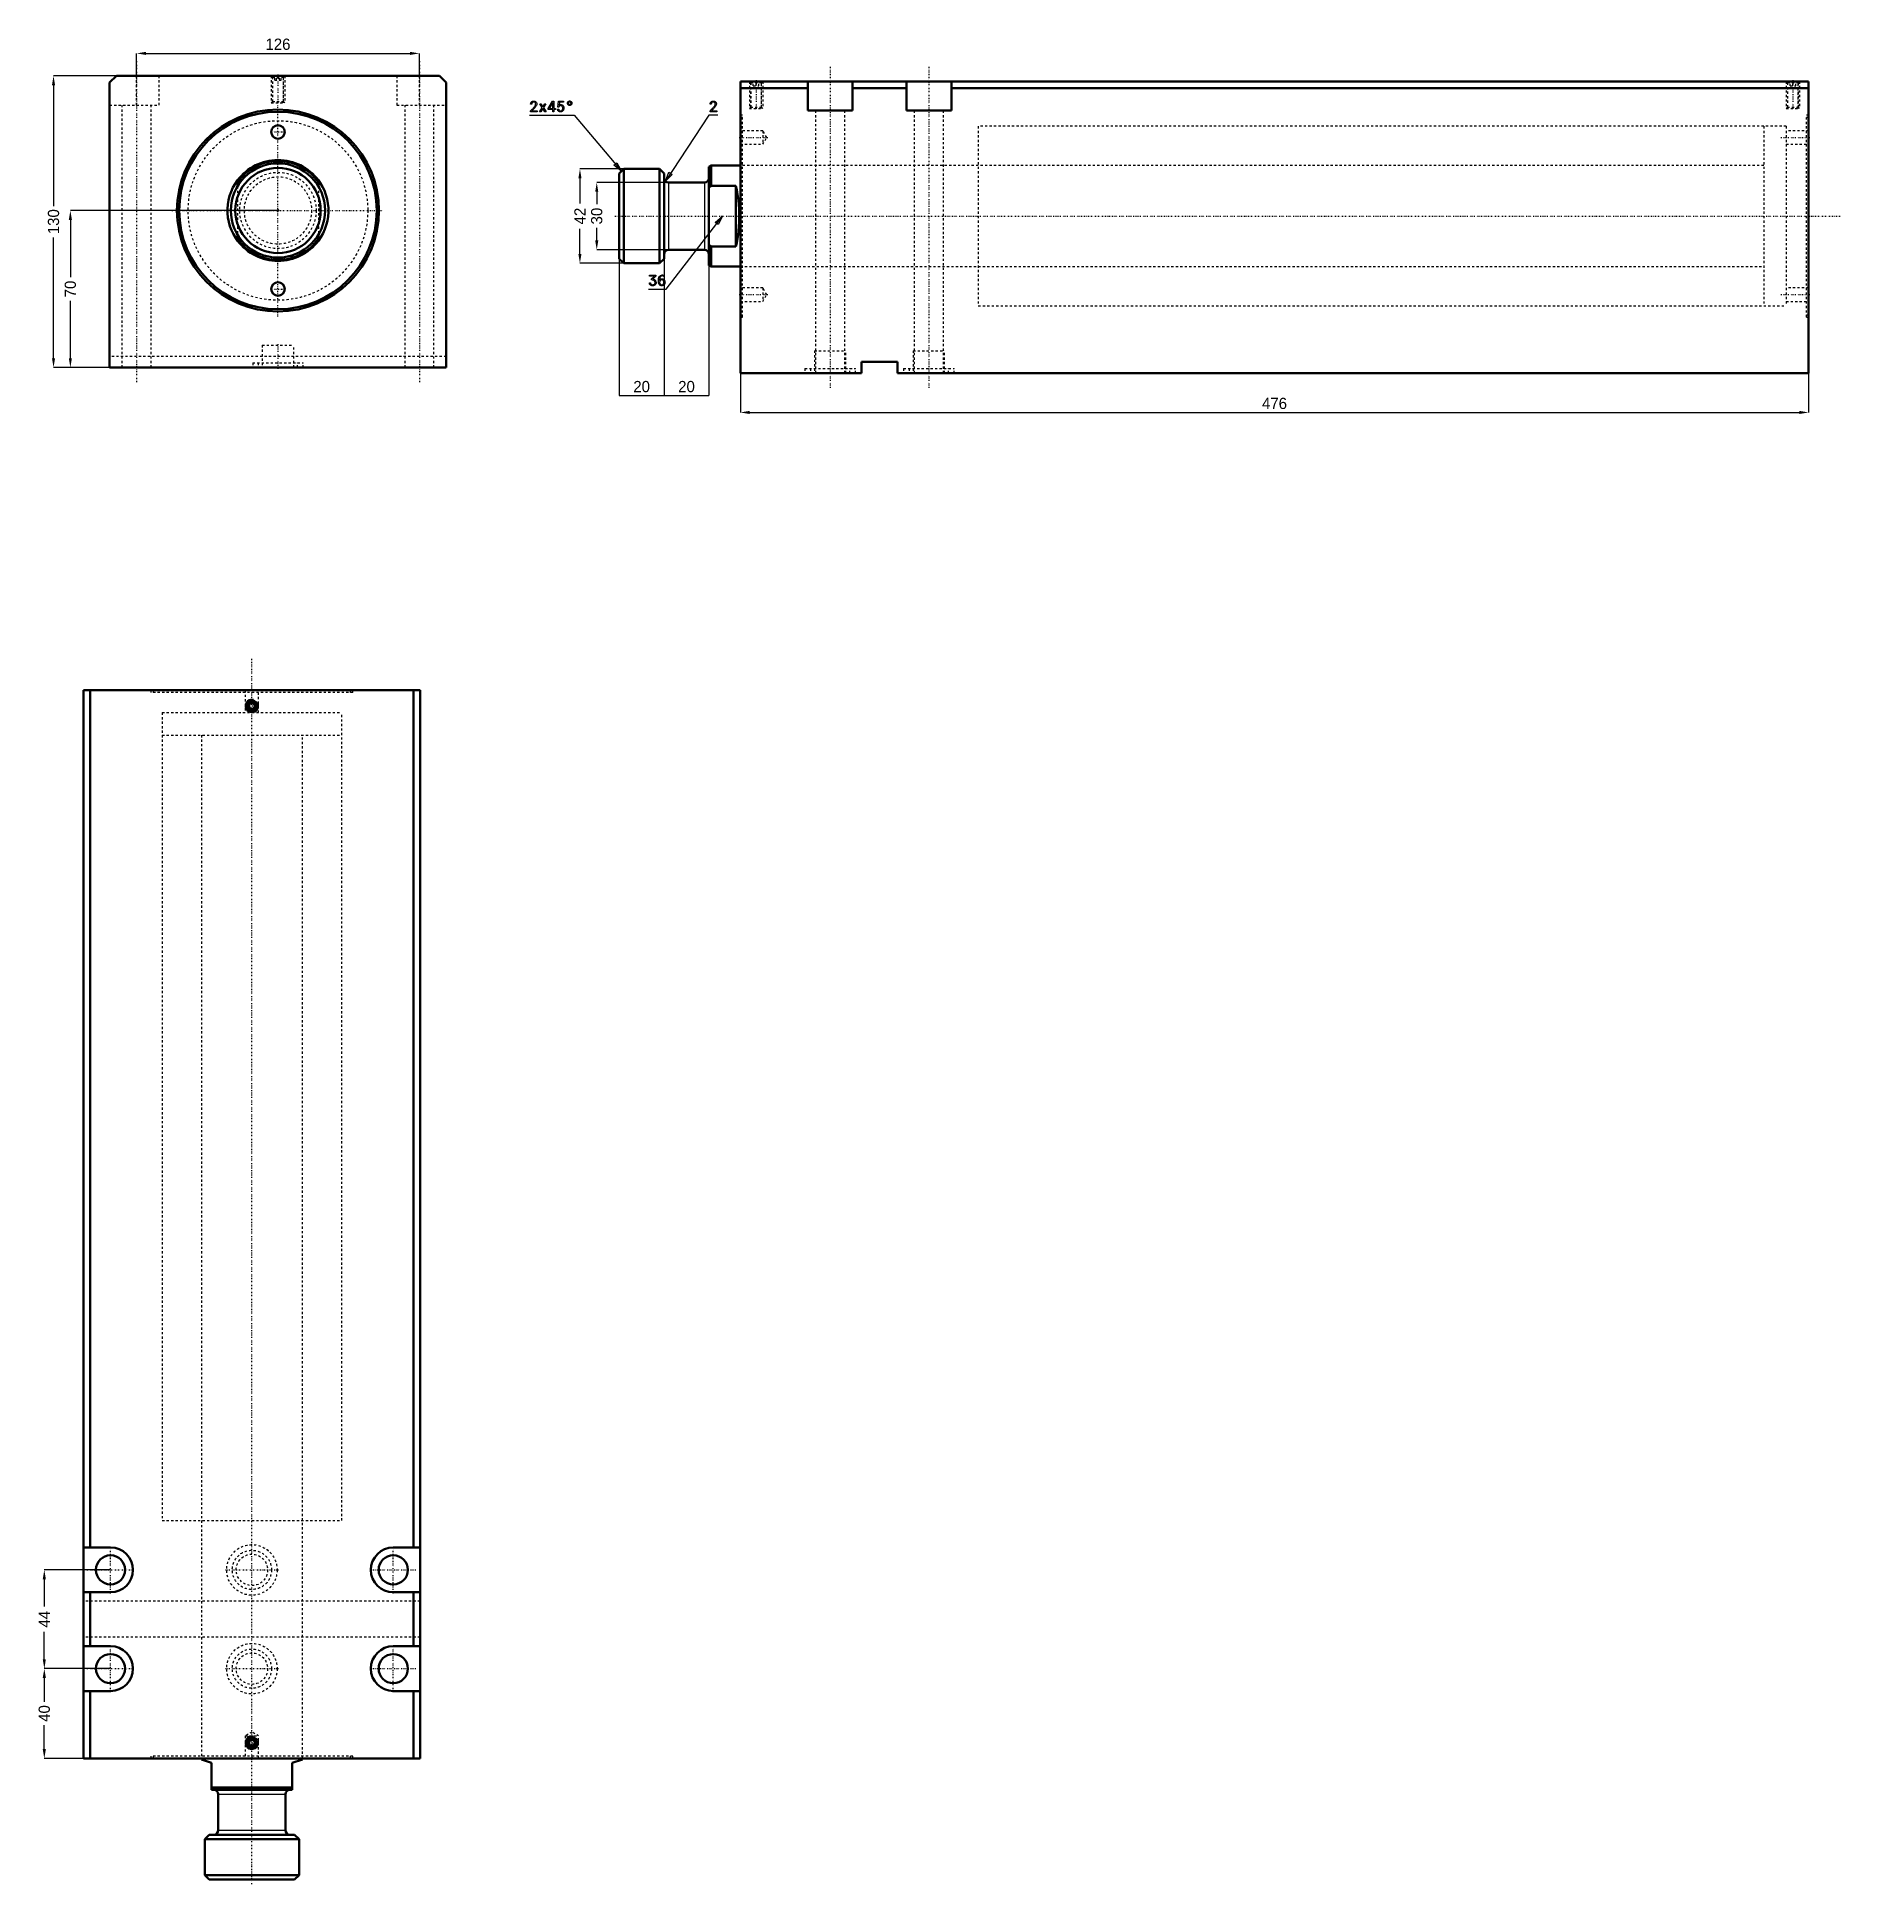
# Model space of a CAD drawing. Header units: millimetres. Extents: x -107 to 696, y -746 to 77.
import ezdxf

# ---------------------------------------------------------------- set-up
doc = ezdxf.new("R2010")
doc.units = ezdxf.units.MM
doc.linetypes.add('Center', pattern=[1.5, 0.45, -0.5, 0.05, -0.5])
doc.linetypes.add('Dashed', pattern=[2, 1, -1])
for name, color, linetype, lineweight in [('2d ConnectionPoints', 7, 'Continuous', 50), ('AM_0', 7, 'Continuous', 50), ('AM_4', 3, 'Continuous', 25), ('AM_5', 3, 'Continuous', 25), ('AM_7', 7, 'Center', 25), ('AM_9', 6, 'Dashed', 25)]:
    doc.layers.add(name, color=color, linetype=linetype, lineweight=lineweight)
doc.dimstyles.new('ISO-25', dxfattribs={"dimtxt": 2.5, "dimasz": 2.5, "dimexe": 1.25, "dimexo": 0.625, "dimtad": 1, "dimtxsty": 'Standard', "dimcen": 2.5, "dimadec": 0, "dimazin": 0, "dimtfac": 1, "dimtmove": 0, "dimatfit": 3, "dimfxl": 0, "dimarcsym": 0})

# ---------------------------------------------------------------- blocks, each defined once
blk = doc.blocks.new('1_JECX_MF_TLA_80_350_0_rod__0_in_JECX_MF_160_TLA_80_350_0__0')
at = {"layer": 'AM_0'}
for p, q in [((-18, 10.82), (-18, 13.5)), ((18, 13.5), (18, 10.82)), ((-18, -13.5), (-18, -10.82)), ((18, -10.82), (18, -13.5))]:
    blk.add_line(p, q, dxfattribs=at)
for points in [[(-18, 13.5), (-19.11, 11.88), (-20.07, 10.17), (-20.88, 8.38), (-21.53, 6.53), (-22.02, 4.63), (-22.34, 2.69), (-22.49, 0.73), (-22.47, -1.23), (-22.27, -3.18), (-21.91, -5.11), (-21.38, -7), (-20.69, -8.84), (-19.84, -10.61), (-18.84, -12.3), (-18, -13.5)], [(18, -13.5), (19.11, -11.88), (20.07, -10.17), (20.88, -8.38), (21.53, -6.53), (22.02, -4.63), (22.34, -2.69), (22.49, -0.73), (22.47, 1.23), (22.27, 3.18), (21.91, 5.11), (21.38, 7), (20.69, 8.84), (19.84, 10.61), (18.84, 12.3), (18, 13.5)]]:
    blk.add_lwpolyline(points, dxfattribs=at)
for radius in [21, 19]:
    blk.add_circle((0, 0), radius, dxfattribs=at)
for radius, start, end in [(22.5, 36.8699, 143.1301), (22, 35.0968, 144.9032), (22, 215.0968, 324.9032), (22.5, 216.8699, 323.1301)]:
    blk.add_arc((0, 0), radius, start, end, dxfattribs=at)
at = {"layer": 'AM_9'}
for p, q in [((-18, 10.82), (-18, -10.82)), ((18, 10.82), (18, -10.82))]:
    blk.add_line(p, q, dxfattribs=at)
for radius in [17, 15]:
    blk.add_circle((0, 0), radius, dxfattribs=at)
blk = doc.blocks.new('2_JECX_MF_EXLA_80_350_0_body__0_in_JECX_MF_160_TLA_80_350_0__0')
at = {"layer": 'AM_0'}
for p, q in [((-72, 60), (-75, 57)), ((72, 60), (-72, 60)), ((75, 57), (72, 60)), ((-75, 57), (-75, -70)), ((75, -70), (75, 57)), ((-75, -70), (75, -70))]:
    blk.add_line(p, q, dxfattribs=at)
for centre, radius in [((0, 0), 45), ((0, 0), 44), ((0, 35), 3), ((0, -35), 3)]:
    blk.add_circle(centre, radius, dxfattribs=at)
at = {"layer": 'AM_5', "linetype": 'Dashed'}
for p, q in [((-3, 60), (-3, 48)), ((3, 60), (3, 48))]:
    blk.add_line(p, q, dxfattribs=at)
at = {"layer": 'AM_7'}
for p, q in [((-63, 66.5), (-63, -76.5)), ((63, 66.5), (63, -76.5)), ((0, 60.6), (0, 47.4)), ((0, -47.25), (0, 47.25)), ((-3.15, 35), (3.15, 35)), ((-47.25, 0), (47.25, 0)), ((-3.15, -35), (3.15, -35)), ((0, -59.5), (0, -70.5))]:
    blk.add_line(p, q, dxfattribs=at)
at = {"layer": 'AM_9'}
for p, q in [((-63, 47), (-63, 60)), ((-53, 47), (-53, 60)), ((-3, 60), (-2.46, 59.46)), ((-2.46, 59.46), (-2.46, 48.54)), ((-2.46, 59.46), (2.46, 59.46)), ((-1.9, 60), (-2.4, 59.5)), ((-2.4, 59.5), (2.4, 59.5)), ((-2.4, 59.5), (-2.4, 48)), ((-1.44, 58), (-1.44, 60)), ((-1.44, 58), (1.44, 58)), ((-0.72, 58), (-0.72, 60)), ((0.72, 58), (0.72, 60)), ((1.44, 58), (1.44, 60)), ((2.4, 59.5), (1.9, 60)), ((2.4, 48), (2.4, 59.5)), ((2.46, 59.46), (3, 60)), ((2.46, 48.54), (2.46, 59.46)), ((53, 60), (53, 47)), ((63, 47), (63, 60)), ((-75, 47), (-53, 47)), ((-69.5, 47), (-69.5, -70)), ((-56.5, -70), (-56.5, 47)), ((-2.46, 48.54), (-3, 48)), ((-3, 48), (3, 48)), ((-2.46, 48.54), (2.46, 48.54)), ((3, 48), (2.46, 48.54)), ((53, 47), (75, 47)), ((56.5, 47), (56.5, -70)), ((69.5, -70), (69.5, 47)), ((75, -65), (-75, -65)), ((-7, -60), (7, -60)), ((-7, -60), (-7, -70)), ((7, -70), (7, -60)), ((-11.25, -67.9), (11.25, -67.9)), ((-11.25, -67.9), (-11.25, -70)), ((-8.75, -67.9), (-8.75, -70)), ((8.75, -70), (8.75, -67.9)), ((11.25, -70), (11.25, -67.9))]:
    blk.add_line(p, q, dxfattribs=at)
blk.add_circle((0, 0), 40, dxfattribs=at)
blk = doc.blocks.new('*D3')
at = {"layer": 'AM_5', "color": 0, "lineweight": -2}
for p, q in [((-63, 60), (-63, 70)), ((-58.83, 70), (58.83, 70)), ((63, 60), (63, 70))]:
    blk.add_line(p, q, dxfattribs=at)
at = {"layer": 'AM_5', "color": 0}
for points in [[(-58.83, 70.69), (-58.83, 69.31), (-63, 70)], [(58.83, 69.31), (58.83, 70.69), (63, 70)]]:
    blk.add_solid(points, dxfattribs=at)
at = {"layer": 'Defpoints', "color": 0}
for p in [(63, 70), (-63, 60), (63, 60)]:
    blk.add_point(p, dxfattribs=at)
at = {"layer": 'AM_5', "color": 0, "insert": (0, 74.05), "char_height": 5, "attachment_point": 5}
blk.add_mtext('126', dxfattribs=at)
blk = doc.blocks.new('*D4')
at = {"layer": 'AM_5', "color": 0, "lineweight": -2}
for p, q in [((-72, 60), (-100, 60)), ((-100, 55.83), (-100, 1.97)), ((-100, -65.83), (-100, -11.97)), ((-75, -70), (-100, -70))]:
    blk.add_line(p, q, dxfattribs=at)
at = {"layer": 'AM_5', "color": 0}
for points in [[(-99.31, 55.83), (-100.69, 55.83), (-100, 60)], [(-100.69, -65.83), (-99.31, -65.83), (-100, -70)]]:
    blk.add_solid(points, dxfattribs=at)
at = {"layer": 'Defpoints', "color": 0}
for p in [(-72, 60), (-100, -70), (-75, -70)]:
    blk.add_point(p, dxfattribs=at)
at = {"layer": 'AM_5', "color": 0, "insert": (-100, -5), "char_height": 5, "attachment_point": 5, "rotation": 90}
blk.add_mtext('130', dxfattribs=at)
blk = doc.blocks.new('*D5')
at = {"layer": 'AM_5', "color": 0, "lineweight": -2}
for p, q in [((0, 0), (-92.5, 0)), ((-92.5, -4.17), (-92.5, -29.72)), ((-92.5, -65.83), (-92.5, -40.28)), ((-75, -70), (-92.5, -70))]:
    blk.add_line(p, q, dxfattribs=at)
at = {"layer": 'AM_5', "color": 0}
for points in [[(-91.81, -4.17), (-93.19, -4.17), (-92.5, 0)], [(-93.19, -65.83), (-91.81, -65.83), (-92.5, -70)]]:
    blk.add_solid(points, dxfattribs=at)
at = {"layer": 'Defpoints', "color": 0}
for p in [(0, 0), (-92.5, -70), (-75, -70)]:
    blk.add_point(p, dxfattribs=at)
at = {"layer": 'AM_5', "color": 0, "insert": (-92.5, -35), "char_height": 5, "attachment_point": 5, "rotation": 90}
blk.add_mtext('70', dxfattribs=at)
blk = doc.blocks.new('1_JECX_MF_TLA_80_350_0_rod__0_in_JECX_MF_160_TLA_80_350_0__4')
at = {"layer": 'AM_0'}
for p, q in [((-22.5, 0), (-22.5, -0.54)), ((22.5, -0.54), (22.5, 0)), ((-18, -2), (-22.5, -0.54)), ((-18, -14), (-18, -2)), ((22.5, -0.54), (18, -2)), ((18, -2), (18, -14)), ((-18, -13), (18, -13)), ((-18, -14), (18, -14)), ((-15, -16), (-15, -32)), ((15, -32), (15, -16)), ((-19, -34), (-21, -36)), ((-21, -36), (21, -36)), ((-21, -36), (-21, -52)), ((-19, -34), (19, -34)), ((21, -36), (19, -34)), ((21, -52), (21, -36)), ((-21, -52), (-19, -54)), ((-21, -52), (21, -52)), ((-19, -54), (19, -54)), ((19, -54), (21, -52))]:
    blk.add_line(p, q, dxfattribs=at)
for centre, start, end in [((-17, -16), 0, 90), ((17, -16), 90, 180), ((-17, -32), 270, 360), ((17, -32), 180, 270)]:
    blk.add_arc(centre, 2, start, end, dxfattribs=at)
at = {"layer": 'AM_4'}
for p, q in [((-15, -16), (15, -16)), ((-15, -32), (15, -32))]:
    blk.add_line(p, q, dxfattribs=at)
at = {"layer": 'AM_7'}
blk.add_line((0, -56), (0, 490), dxfattribs=at)
at = {"layer": 'AM_9'}
for p, q in [((-40, 466), (40, 466)), ((-40, 466), (-40, 456)), ((40, 456), (40, 466)), ((-40, 456), (40, 456)), ((-22.5, 456), (-22.5, 0)), ((22.5, 0), (22.5, 456))]:
    blk.add_line(p, q, dxfattribs=at)
blk = doc.blocks.new('2_JECX_MF_EXLA_80_350_0_body__0_in_JECX_MF_160_TLA_80_350_0__4')
at = {"layer": 'AM_0'}
for p, q in [((75, 476), (-75, 476)), ((-75, 476), (-75, 0)), ((-72, 476), (-72, 94)), ((-0.72, 470.25), (-1.44, 469)), ((0.72, 470.25), (-0.72, 470.25)), ((1.44, 469), (0.72, 470.25)), ((72, 476), (72, 94)), ((75, 476), (75, 0)), ((-1.44, 469), (-0.72, 467.75)), ((-0.72, 467.75), (0.72, 467.75)), ((0.72, 467.75), (1.44, 469)), ((-63, 94), (-75, 94)), ((75, 94), (63, 94)), ((-75, 74), (-63, 74)), ((-72, 74), (-72, 50)), ((63, 74), (75, 74)), ((72, 74), (72, 50)), ((-63, 50), (-75, 50)), ((75, 50), (63, 50)), ((-75, 30), (-63, 30)), ((-72, 30), (-72, 0)), ((63, 30), (75, 30)), ((72, 30), (72, 0)), ((-0.72, 8.25), (-1.44, 7)), ((0.72, 8.25), (-0.72, 8.25)), ((1.44, 7), (0.72, 8.25)), ((75, 0), (-75, 0)), ((-1.44, 7), (-0.72, 5.75)), ((-0.72, 5.75), (0.72, 5.75)), ((0.72, 5.75), (1.44, 7))]:
    blk.add_line(p, q, dxfattribs=at)
for centre, radius in [((0, 469), 2.46), ((0, 469), 2.4), ((0, 469), 1.9), ((-63, 84), 6.5), ((63, 84), 6.5), ((-63, 40), 6.5), ((63, 40), 6.5), ((0, 7), 2.46), ((0, 7), 2.4), ((0, 7), 1.9)]:
    blk.add_circle(centre, radius, dxfattribs=at)
for centre, start, end in [((-63, 84), 270, 90), ((63, 84), 90, 270), ((-63, 40), 270, 90), ((63, 40), 90, 270)]:
    blk.add_arc(centre, 10, start, end, dxfattribs=at)
at = {"layer": 'AM_5'}
for centre in [(0, 469), (0, 7)]:
    blk.add_arc(centre, 3, 75, 15, dxfattribs=at)
at = {"layer": 'AM_7'}
for p, q in [((-3.15, 469), (3.15, 469)), ((-63, 73.5), (-63, 94.5)), ((63, 73.5), (63, 94.5)), ((-73.5, 84), (-52.5, 84)), ((-11.81, 84), (11.81, 84)), ((52.5, 84), (73.5, 84)), ((-63, 29.5), (-63, 50.5)), ((63, 29.5), (63, 50.5)), ((-73.5, 40), (-52.5, 40)), ((-11.81, 40), (11.81, 40)), ((52.5, 40), (73.5, 40)), ((-3.15, 7), (3.15, 7))]:
    blk.add_line(p, q, dxfattribs=at)
at = {"layer": 'AM_9'}
for p, q in [((-45, 476), (-45, 475)), ((45, 475), (-45, 475)), ((-44, 476), (-44, 475)), ((-3, 476), (-3, 466)), ((3, 466), (3, 476)), ((44, 475), (44, 476)), ((45, 475), (45, 476)), ((-40, 466), (40, 466)), ((-40, 466), (-40, 106)), ((40, 106), (40, 466)), ((-40, 106), (40, 106)), ((-22.5, 106), (-22.5, 0)), ((22.5, 0), (22.5, 106)), ((75, 70), (-75, 70)), ((75, 54), (-75, 54)), ((0, 11.73), (-3, 10)), ((-3, 10), (-3, 0)), ((-3, 10), (3, 10)), ((3, 10), (0, 11.73)), ((3, 0), (3, 10)), ((45, 1), (-45, 1)), ((-45, 1), (-45, 0)), ((-44, 1), (-44, 0)), ((44, 0), (44, 1)), ((45, 0), (45, 1))]:
    blk.add_line(p, q, dxfattribs=at)
for centre, radius in [((0, 84), 11.25), ((0, 84), 8.75), ((0, 84), 7), ((0, 40), 11.25), ((0, 40), 8.75), ((0, 40), 7)]:
    blk.add_circle(centre, radius, dxfattribs=at)
blk = doc.blocks.new('*D11')
at = {"layer": 'AM_5', "color": 0, "lineweight": -2}
for p, q in [((-74.61, -605.78), (-104.11, -605.78)), ((-104.11, -609.95), (-104.11, -622.12)), ((-104.11, -645.62), (-104.11, -633.45)), ((-74.61, -649.78), (-104.11, -649.78))]:
    blk.add_line(p, q, dxfattribs=at)
at = {"layer": 'AM_5', "color": 0}
for points in [[(-104.81, -609.95), (-103.42, -609.95), (-104.11, -605.78)], [(-104.81, -645.62), (-103.42, -645.62), (-104.11, -649.78)]]:
    blk.add_solid(points, dxfattribs=at)
at = {"layer": 'Defpoints', "color": 0}
for p in [(-104.11, -605.78), (-74.61, -605.78), (-74.61, -649.78)]:
    blk.add_point(p, dxfattribs=at)
at = {"layer": 'AM_5', "color": 0, "insert": (-104.11, -627.78), "char_height": 5, "attachment_point": 5, "rotation": 90}
blk.add_mtext('44', dxfattribs=at)
blk = doc.blocks.new('*D12')
at = {"layer": 'AM_5', "color": 0, "lineweight": -2}
for p, q in [((-74.61, -649.78), (-104.11, -649.78)), ((-104.11, -653.95), (-104.11, -664.53)), ((-104.11, -685.62), (-104.11, -675.03)), ((-86.61, -689.78), (-104.11, -689.78))]:
    blk.add_line(p, q, dxfattribs=at)
at = {"layer": 'AM_5', "color": 0}
for points in [[(-104.81, -653.95), (-103.42, -653.95), (-104.11, -649.78)], [(-104.81, -685.62), (-103.42, -685.62), (-104.11, -689.78)]]:
    blk.add_solid(points, dxfattribs=at)
at = {"layer": 'Defpoints', "color": 0}
for p in [(-74.61, -649.78), (-104.11, -689.78), (-86.61, -689.78)]:
    blk.add_point(p, dxfattribs=at)
at = {"layer": 'AM_5', "color": 0, "insert": (-104.11, -669.78), "char_height": 5, "attachment_point": 5, "rotation": 90}
blk.add_mtext('40', dxfattribs=at)
blk = doc.blocks.new('1_JECX_MF_TLA_80_350_0_rod__0_in_JECX_MF_160_TLA_80_350_0__2')
at = {"layer": 'AM_0'}
for p, q in [((-52, 21), (-54, 19)), ((-54, 19), (-54, -19)), ((-36, 21), (-52, 21)), ((-52, 21), (-52, -21)), ((-34, 19), (-36, 21)), ((-36, 21), (-36, -21)), ((-34, 19), (-34, -19)), ((-13, 22.5), (-14, 22)), ((-14, 22), (-14, -22)), ((0, 22.5), (-13, 22.5)), ((-13, 22.5), (-13, 13.5)), ((-16, 15), (-32, 15)), ((-13, 13.5), (-14, 12.65)), ((-2, 13.5), (-13, 13.5)), ((-2, 13.5), (-2, -13.5)), ((-32, -15), (-16, -15)), ((-14, -12.65), (-13, -13.5)), ((-13, -13.5), (-2, -13.5)), ((-13, -13.5), (-13, -22.5)), ((-54, -19), (-52, -21)), ((-52, -21), (-36, -21)), ((-36, -21), (-34, -19)), ((-14, -22), (-13, -22.5)), ((-13, -22.5), (0, -22.5))]:
    blk.add_line(p, q, dxfattribs=at)
blk.add_lwpolyline([(-2, -13.5), (-1.64, -11.88), (-1.33, -10.17), (-1.06, -8.38), (-0.85, -6.53), (-0.69, -4.63), (-0.59, -2.69), (-0.54, -0.73), (-0.55, 1.23), (-0.61, 3.18), (-0.73, 5.11), (-0.9, 7), (-1.13, 8.84), (-1.4, 10.61), (-1.73, 12.3), (-2, 13.5)], dxfattribs=at)
for centre, start, end in [((-32, 17), 180, 270), ((-16, 17), 270, 360), ((-32, -17), 90, 180), ((-16, -17), 0, 90)]:
    blk.add_arc(centre, 2, start, end, dxfattribs=at)
at = {"layer": 'AM_4'}
for p, q in [((-32, 15), (-32, -15)), ((-16, 15), (-16, -15))]:
    blk.add_line(p, q, dxfattribs=at)
at = {"layer": 'AM_7'}
blk.add_line((-56, 0), (490, 0), dxfattribs=at)
at = {"layer": 'AM_9'}
for p, q in [((466, 40), (456, 40)), ((456, 40), (456, -40)), ((466, 40), (466, -40)), ((456, 22.5), (0, 22.5)), ((0, -22.5), (456, -22.5)), ((456, -40), (466, -40))]:
    blk.add_line(p, q, dxfattribs=at)
blk = doc.blocks.new('2_JECX_MF_EXLA_80_350_0_body__0_in_JECX_MF_160_TLA_80_350_0__2')
at = {"layer": 'AM_0'}
for p, q in [((0, -70), (0, 60)), ((476, 60), (0, 60)), ((30, 60), (30, 47)), ((50, 47), (50, 60)), ((74, 60), (74, 47)), ((94, 47), (94, 60)), ((476, -70), (476, 60)), ((30, 57), (0, 57)), ((74, 57), (50, 57)), ((476, 57), (94, 57)), ((30, 47), (50, 47)), ((74, 47), (94, 47)), ((54, -65), (54, -70)), ((70, -65), (54, -65)), ((70, -70), (70, -65)), ((54, -70), (0, -70)), ((476, -70), (70, -70))]:
    blk.add_line(p, q, dxfattribs=at)
at = {"layer": 'AM_5', "linetype": 'Dashed'}
for p, q in [((4, 60), (4, 48)), ((10, 60), (10, 48)), ((466, 60), (466, 48)), ((472, 60), (472, 48))]:
    blk.add_line(p, q, dxfattribs=at)
at = {"layer": 'AM_7'}
for p, q in [((40, 66.5), (40, -76.5)), ((84, 66.5), (84, -76.5)), ((7, 60.6), (7, 47.4)), ((469, 60.6), (469, 47.4)), ((-0.59, 35), (12.32, 35)), ((463.68, 35), (476.59, 35)), ((-0.59, -35), (12.32, -35)), ((463.68, -35), (476.59, -35))]:
    blk.add_line(p, q, dxfattribs=at)
at = {"layer": 'AM_9'}
for p, q in [((4, 60), (4.54, 59.46)), ((4.54, 59.46), (4.54, 48.54)), ((4.54, 59.46), (9.46, 59.46)), ((5.1, 60), (4.6, 59.5)), ((4.6, 59.5), (4.6, 48)), ((4.6, 59.5), (9.4, 59.5)), ((5.75, 58), (5.75, 60)), ((5.75, 58), (8.25, 58)), ((7, 58), (7, 60)), ((8.25, 58), (8.25, 60)), ((9.4, 59.5), (8.9, 60)), ((9.4, 48), (9.4, 59.5)), ((9.46, 59.46), (10, 60)), ((9.46, 48.54), (9.46, 59.46)), ((466, 60), (466.54, 59.46)), ((466.54, 59.46), (466.54, 48.54)), ((466.54, 59.46), (471.46, 59.46)), ((467.1, 60), (466.6, 59.5)), ((466.6, 59.5), (471.4, 59.5)), ((466.6, 59.5), (466.6, 48)), ((467.75, 58), (467.75, 60)), ((467.75, 58), (470.25, 58)), ((469, 58), (469, 60)), ((470.25, 58), (470.25, 60)), ((471.4, 59.5), (470.9, 60)), ((471.4, 48), (471.4, 59.5)), ((471.46, 59.46), (472, 60)), ((471.46, 48.54), (471.46, 59.46)), ((1, 45), (0, 45)), ((1, 44), (0, 44)), ((1, -45), (1, 45)), ((4.54, 48.54), (4, 48)), ((4, 48), (10, 48)), ((4.54, 48.54), (9.46, 48.54)), ((10, 48), (9.46, 48.54)), ((33.5, 47), (33.5, -70)), ((46.5, -70), (46.5, 47)), ((77.5, 47), (77.5, -70)), ((90.5, -70), (90.5, 47)), ((466.54, 48.54), (466, 48)), ((466, 48), (472, 48)), ((466.54, 48.54), (471.46, 48.54)), ((472, 48), (471.46, 48.54)), ((475, -45), (475, 45)), ((476, 45), (475, 45)), ((476, 44), (475, 44)), ((10, 38), (0, 38)), ((11.73, 35), (10, 38)), ((10, 38), (10, 32)), ((10, 32), (11.73, 35)), ((466, 40), (106, 40)), ((106, 40), (106, -40)), ((466, 40), (466, -40)), ((476, 38), (466, 38)), ((0, 32), (10, 32)), ((466, 32), (476, 32)), ((106, 22.5), (0, 22.5)), ((0, -22.5), (106, -22.5)), ((10, -32), (0, -32)), ((11.73, -35), (10, -32)), ((10, -32), (10, -38)), ((476, -32), (466, -32)), ((0, -38), (10, -38)), ((10, -38), (11.73, -35)), ((106, -40), (466, -40)), ((466, -38), (476, -38)), ((0, -44), (1, -44)), ((0, -45), (1, -45)), ((475, -44), (476, -44)), ((475, -45), (476, -45)), ((33, -60), (47, -60)), ((33, -60), (33, -70)), ((47, -70), (47, -60)), ((77, -60), (91, -60)), ((77, -60), (77, -70)), ((91, -70), (91, -60)), ((28.75, -67.9), (51.25, -67.9)), ((28.75, -67.9), (28.75, -70)), ((31.25, -67.9), (31.25, -70)), ((48.75, -70), (48.75, -67.9)), ((51.25, -70), (51.25, -67.9)), ((72.75, -67.9), (95.25, -67.9)), ((72.75, -67.9), (72.75, -70)), ((75.25, -67.9), (75.25, -70)), ((92.75, -70), (92.75, -67.9)), ((95.25, -70), (95.25, -67.9))]:
    blk.add_line(p, q, dxfattribs=at)
blk = doc.blocks.new('*D21')
at = {"layer": 'AM_5', "color": 0, "lineweight": -2}
for p, q in [((206.05, -72.5), (206.05, -90)), ((682.05, -72.5), (682.05, -90)), ((210.22, -90), (677.88, -90))]:
    blk.add_line(p, q, dxfattribs=at)
at = {"layer": 'AM_5', "color": 0}
for points in [[(210.22, -89.3), (210.22, -90.69), (206.05, -90)], [(677.88, -89.3), (677.88, -90.69), (682.05, -90)]]:
    blk.add_solid(points, dxfattribs=at)
at = {"layer": 'Defpoints', "color": 0}
for p in [(206.05, -72.5), (682.05, -72.5), (682.05, -90)]:
    blk.add_point(p, dxfattribs=at)
at = {"layer": 'AM_5', "color": 0, "insert": (444.05, -86), "char_height": 5, "attachment_point": 5}
blk.add_mtext('476', dxfattribs=at)
blk = doc.blocks.new('*D22')
at = {"layer": 'AM_5', "color": 0, "lineweight": -2}
for p, q in [((172.05, -21.5), (172.05, -82.5)), ((192.05, -19.5), (192.05, -82.5)), ((172.05, -82.5), (192.05, -82.5))]:
    blk.add_line(p, q, dxfattribs=at)
at = {"layer": 'Defpoints', "color": 0}
for p in [(172.05, -21.5), (192.05, -19.5), (192.05, -82.5)]:
    blk.add_point(p, dxfattribs=at)
at = {"layer": 'AM_5', "color": 0, "insert": (182.05, -78.5), "char_height": 5, "attachment_point": 5}
blk.add_mtext('20', dxfattribs=at)
blk = doc.blocks.new('*D23')
at = {"layer": 'AM_5', "color": 0, "lineweight": -2}
for p, q in [((152.05, -21.5), (152.05, -82.5)), ((172.05, -21.5), (172.05, -82.5)), ((152.05, -82.5), (172.05, -82.5))]:
    blk.add_line(p, q, dxfattribs=at)
at = {"layer": 'Defpoints', "color": 0}
for p in [(152.05, -21.5), (172.05, -21.5), (172.05, -82.5)]:
    blk.add_point(p, dxfattribs=at)
at = {"layer": 'AM_5', "color": 0, "insert": (162.05, -78.5), "char_height": 5, "attachment_point": 5}
blk.add_mtext('20', dxfattribs=at)
blk = doc.blocks.new('*D24')
at = {"layer": 'AM_5', "color": 0, "lineweight": -2}
for p, q in [((154.05, 18.5), (134.55, 18.5)), ((134.55, 14.33), (134.55, 3.17)), ((134.55, -19.33), (134.55, -8.17)), ((154.05, -23.5), (134.55, -23.5))]:
    blk.add_line(p, q, dxfattribs=at)
at = {"layer": 'AM_5', "color": 0}
for points in [[(133.86, 14.33), (135.24, 14.33), (134.55, 18.5)], [(133.86, -19.33), (135.24, -19.33), (134.55, -23.5)]]:
    blk.add_solid(points, dxfattribs=at)
at = {"layer": 'Defpoints', "color": 0}
for p in [(134.55, 18.5), (154.05, 18.5), (154.05, -23.5)]:
    blk.add_point(p, dxfattribs=at)
at = {"layer": 'AM_5', "color": 0, "insert": (134.55, -2.5), "char_height": 5, "attachment_point": 5, "rotation": 90}
blk.add_mtext('42', dxfattribs=at)
blk = doc.blocks.new('*D25')
at = {"layer": 'AM_5', "color": 0, "lineweight": -2}
for p, q in [((174.05, 12.5), (142.05, 12.5)), ((142.05, 8.33), (142.05, 2.75)), ((142.05, -13.33), (142.05, -7.75)), ((174.05, -17.5), (142.05, -17.5))]:
    blk.add_line(p, q, dxfattribs=at)
at = {"layer": 'AM_5', "color": 0}
for points in [[(141.36, 8.33), (142.74, 8.33), (142.05, 12.5)], [(141.36, -13.33), (142.74, -13.33), (142.05, -17.5)]]:
    blk.add_solid(points, dxfattribs=at)
at = {"layer": 'Defpoints', "color": 0}
for p in [(142.05, 12.5), (174.05, 12.5), (174.05, -17.5)]:
    blk.add_point(p, dxfattribs=at)
at = {"layer": 'AM_5', "color": 0, "insert": (142.05, -2.5), "char_height": 5, "attachment_point": 5, "rotation": 90}
blk.add_mtext('30', dxfattribs=at)

msp = doc.modelspace()

# ---------------------------------------------------------------- linework, layer by layer
at = {"layer": '2d ConnectionPoints'}
for p in [(0, 0), (206.05, -2.498), (-11.614, -689.785)]:
    msp.add_point(p, dxfattribs=at)
at = {"layer": 'AM_5'}
for p, q in [((112.05, 42.502), (132.05, 42.502)), ((132.05, 42.502), (153.05, 17.502)), ((192.05, 42.502), (172.636, 13.087)), ((196.05, 42.502), (192.05, 42.502)), ((173.05, -34.998), (198.05, -2.498)), ((165.05, -34.998), (173.05, -34.998))]:
    msp.add_line(p, q, dxfattribs=at)
for points in [[(112.697, 44.613), (112.697, 44.613), (112.911, 44.808), (113.216, 45.094), (113.216, 45.094), (113.502, 45.371), (113.682, 45.55), (113.682, 45.55), (113.854, 45.731), (114.101, 46.015), (114.101, 46.015), (114.334, 46.315), (114.481, 46.524), (114.481, 46.524), (114.611, 46.731), (114.752, 47.027), (114.752, 47.027), (114.828, 47.305), (114.842, 47.479), (114.842, 47.479), (114.838, 47.577), (114.814, 47.716), (114.814, 47.716), (114.771, 47.844), (114.732, 47.924), (114.732, 47.924), (114.684, 47.999), (114.6, 48.097), (114.6, 48.097), (114.502, 48.18), (114.428, 48.227), (114.428, 48.227), (114.348, 48.265), (114.223, 48.307), (114.223, 48.307), (114.088, 48.33), (113.994, 48.334), (113.994, 48.334), (113.89, 48.329), (113.742, 48.306), (113.742, 48.306), (113.605, 48.263), (113.519, 48.223), (113.519, 48.223), (113.44, 48.175), (113.334, 48.088), (113.334, 48.088), (113.245, 47.983), (113.194, 47.903), (113.194, 47.903), (113.152, 47.816), (113.107, 47.675), (113.107, 47.675), (113.082, 47.519), (113.077, 47.408), (112.59, 47.408), (112.59, 47.408), (112.597, 47.574), (112.637, 47.807), (112.637, 47.807), (112.71, 48.017), (112.778, 48.145), (112.778, 48.145), (112.859, 48.263), (113, 48.417), (113, 48.417), (113.164, 48.544), (113.287, 48.613), (113.287, 48.613), (113.418, 48.671), (113.624, 48.733), (113.624, 48.733), (113.842, 48.766), (113.994, 48.773), (113.994, 48.773), (114.136, 48.767), (114.342, 48.735), (114.342, 48.735), (114.54, 48.677), (114.667, 48.623), (114.667, 48.623), (114.786, 48.558), (114.947, 48.439), (114.947, 48.439), (115.086, 48.294), (115.165, 48.184), (115.165, 48.184), (115.233, 48.065), (115.306, 47.869), (115.306, 47.869), (115.345, 47.655), (115.352, 47.502), (115.352, 47.502), (115.341, 47.329), (115.283, 47.062), (115.283, 47.062), (115.176, 46.788), (115.076, 46.602), (115.076, 46.602), (114.962, 46.416), (114.777, 46.147), (114.777, 46.147), (114.575, 45.89), (114.431, 45.726), (114.431, 45.726), (114.276, 45.559), (114.016, 45.287), (114.016, 45.287), (113.723, 44.992), (113.51, 44.782), (113.165, 44.444), (115.492, 44.44), (115.492, 44.002), (112.525, 44.002), (112.525, 44.457), (112.697, 44.613)], [(117.721, 45.786), (116.622, 47.577), (117.191, 47.577), (118.01, 46.221), (118.871, 47.577), (119.388, 47.577), (118.303, 45.828), (119.44, 44.002), (118.865, 44.002), (118, 45.406), (117.087, 44.002), (116.561, 44.002), (117.721, 45.786)], [(122.475, 45.042), (120.369, 45.042), (120.369, 45.464), (122.286, 48.714), (122.93, 48.714), (122.93, 45.48), (123.632, 45.48), (123.632, 45.042), (122.93, 45.042), (122.93, 44.002), (122.475, 44.002), (122.475, 45.042)], [(122.481, 45.48), (122.481, 48.168), (120.928, 45.48), (122.481, 45.48)], [(125.932, 43.943), (125.932, 43.943), (125.785, 43.948), (125.576, 43.974), (125.576, 43.974), (125.38, 44.023), (125.256, 44.068), (125.256, 44.068), (125.14, 44.124), (124.984, 44.228), (124.984, 44.228), (124.85, 44.357), (124.773, 44.457), (124.773, 44.457), (124.709, 44.567), (124.638, 44.754), (124.638, 44.754), (124.6, 44.965), (124.593, 45.12), (125.1, 45.12), (125.1, 45.12), (125.109, 44.974), (125.159, 44.783), (125.159, 44.783), (125.251, 44.627), (125.336, 44.541), (125.336, 44.541), (125.436, 44.471), (125.607, 44.395), (125.607, 44.395), (125.805, 44.354), (125.952, 44.346), (125.952, 44.346), (126.077, 44.353), (126.249, 44.389), (126.249, 44.389), (126.401, 44.456), (126.491, 44.518), (126.491, 44.518), (126.572, 44.592), (126.677, 44.717), (126.677, 44.717), (126.761, 44.863), (126.806, 44.97), (126.806, 44.97), (126.843, 45.084), (126.882, 45.263), (126.882, 45.263), (126.903, 45.451), (126.907, 45.581), (126.907, 45.581), (126.903, 45.701), (126.883, 45.874), (126.883, 45.874), (126.845, 46.041), (126.81, 46.148), (126.81, 46.148), (126.767, 46.25), (126.687, 46.388), (126.687, 46.388), (126.589, 46.507), (126.514, 46.576), (126.514, 46.576), (126.431, 46.634), (126.292, 46.698), (126.292, 46.698), (126.136, 46.732), (126.023, 46.738), (126.023, 46.738), (125.902, 46.73), (125.732, 46.689), (125.732, 46.689), (125.575, 46.611), (125.477, 46.54), (125.477, 46.54), (125.388, 46.455), (125.279, 46.305), (125.279, 46.305), (125.197, 46.129), (125.159, 45.997), (124.665, 45.997), (125.003, 48.727), (127.297, 48.727), (127.297, 48.305), (125.464, 48.305), (125.256, 46.741), (125.256, 46.741), (125.325, 46.825), (125.432, 46.935), (125.432, 46.935), (125.545, 47.025), (125.623, 47.075), (125.623, 47.075), (125.705, 47.115), (125.839, 47.159), (125.839, 47.159), (125.984, 47.182), (126.088, 47.187), (126.088, 47.187), (126.247, 47.178), (126.47, 47.133), (126.47, 47.133), (126.673, 47.049), (126.797, 46.972), (126.797, 46.972), (126.91, 46.88), (127.06, 46.719), (127.06, 46.719), (127.183, 46.53), (127.252, 46.389), (127.252, 46.389), (127.308, 46.238), (127.369, 45.999), (127.369, 45.999), (127.401, 45.746), (127.408, 45.568), (127.408, 45.568), (127.4, 45.381), (127.361, 45.118), (127.361, 45.118), (127.289, 44.873), (127.222, 44.722), (127.222, 44.722), (127.142, 44.581), (127, 44.394), (127, 44.394), (126.83, 44.236), (126.702, 44.148), (126.702, 44.148), (126.564, 44.074), (126.342, 43.994), (126.342, 43.994), (126.102, 43.951), (125.932, 43.943)], [(130.007, 46.797), (130.007, 46.797), (129.904, 46.802), (129.757, 46.83), (129.757, 46.83), (129.616, 46.883), (129.526, 46.932), (129.526, 46.932), (129.441, 46.989), (129.328, 47.09), (129.328, 47.09), (129.23, 47.209), (129.175, 47.297), (129.175, 47.297), (129.128, 47.391), (129.077, 47.538), (129.077, 47.538), (129.05, 47.691), (129.045, 47.798), (129.045, 47.798), (129.05, 47.904), (129.077, 48.058), (129.077, 48.058), (129.128, 48.204), (129.175, 48.298), (129.175, 48.298), (129.23, 48.387), (129.328, 48.505), (129.328, 48.505), (129.441, 48.606), (129.526, 48.664), (129.526, 48.664), (129.616, 48.712), (129.757, 48.765), (129.757, 48.765), (129.904, 48.793), (130.007, 48.799), (130.007, 48.799), (130.109, 48.793), (130.257, 48.765), (130.257, 48.765), (130.397, 48.712), (130.486, 48.664), (130.486, 48.664), (130.57, 48.606), (130.683, 48.505), (130.683, 48.505), (130.779, 48.388), (130.834, 48.3), (130.834, 48.3), (130.88, 48.206), (130.93, 48.06), (130.93, 48.06), (130.957, 47.905), (130.962, 47.798), (130.962, 47.798), (130.957, 47.69), (130.93, 47.536), (130.93, 47.536), (130.88, 47.389), (130.834, 47.296), (130.834, 47.296), (130.779, 47.208), (130.683, 47.09), (130.683, 47.09), (130.57, 46.989), (130.486, 46.932), (130.486, 46.932), (130.397, 46.883), (130.257, 46.83), (130.257, 46.83), (130.109, 46.802), (130.007, 46.797)], [(130.007, 47.193), (130.007, 47.193), (130.068, 47.196), (130.157, 47.213), (130.157, 47.213), (130.242, 47.245), (130.296, 47.274), (130.296, 47.274), (130.347, 47.309), (130.416, 47.37), (130.416, 47.37), (130.474, 47.442), (130.507, 47.495), (130.507, 47.495), (130.535, 47.552), (130.566, 47.641), (130.566, 47.641), (130.582, 47.734), (130.585, 47.798), (130.585, 47.798), (130.582, 47.862), (130.566, 47.954), (130.566, 47.954), (130.535, 48.043), (130.507, 48.1), (130.507, 48.1), (130.474, 48.153), (130.416, 48.225), (130.416, 48.225), (130.347, 48.286), (130.296, 48.321), (130.296, 48.321), (130.242, 48.35), (130.157, 48.382), (130.157, 48.382), (130.068, 48.399), (130.007, 48.402), (130.007, 48.402), (129.945, 48.399), (129.856, 48.382), (129.856, 48.382), (129.771, 48.35), (129.716, 48.321), (129.716, 48.321), (129.664, 48.286), (129.595, 48.225), (129.595, 48.225), (129.536, 48.153), (129.501, 48.1), (129.501, 48.1), (129.473, 48.043), (129.442, 47.954), (129.442, 47.954), (129.425, 47.862), (129.422, 47.798), (129.422, 47.798), (129.425, 47.734), (129.442, 47.641), (129.442, 47.641), (129.473, 47.552), (129.501, 47.495), (129.501, 47.495), (129.536, 47.442), (129.595, 47.37), (129.595, 47.37), (129.664, 47.309), (129.716, 47.274), (129.716, 47.274), (129.771, 47.245), (129.856, 47.213), (129.856, 47.213), (129.945, 47.196), (130.007, 47.193)], [(192.697, 44.613), (192.697, 44.613), (192.911, 44.808), (193.216, 45.094), (193.216, 45.094), (193.502, 45.371), (193.682, 45.55), (193.682, 45.55), (193.854, 45.731), (194.101, 46.015), (194.101, 46.015), (194.334, 46.315), (194.481, 46.524), (194.481, 46.524), (194.611, 46.731), (194.752, 47.027), (194.752, 47.027), (194.828, 47.305), (194.842, 47.479), (194.842, 47.479), (194.838, 47.577), (194.814, 47.716), (194.814, 47.716), (194.771, 47.844), (194.732, 47.924), (194.732, 47.924), (194.684, 47.999), (194.6, 48.097), (194.6, 48.097), (194.502, 48.18), (194.428, 48.227), (194.428, 48.227), (194.348, 48.265), (194.223, 48.307), (194.223, 48.307), (194.088, 48.33), (193.994, 48.334), (193.994, 48.334), (193.89, 48.329), (193.742, 48.306), (193.742, 48.306), (193.605, 48.263), (193.519, 48.223), (193.519, 48.223), (193.44, 48.175), (193.334, 48.088), (193.334, 48.088), (193.245, 47.983), (193.194, 47.903), (193.194, 47.903), (193.152, 47.816), (193.107, 47.675), (193.107, 47.675), (193.082, 47.519), (193.077, 47.408), (192.59, 47.408), (192.59, 47.408), (192.597, 47.574), (192.637, 47.807), (192.637, 47.807), (192.71, 48.017), (192.778, 48.145), (192.778, 48.145), (192.859, 48.263), (193, 48.417), (193, 48.417), (193.164, 48.544), (193.287, 48.613), (193.287, 48.613), (193.418, 48.671), (193.624, 48.733), (193.624, 48.733), (193.842, 48.766), (193.994, 48.773), (193.994, 48.773), (194.136, 48.767), (194.342, 48.735), (194.342, 48.735), (194.54, 48.677), (194.667, 48.623), (194.667, 48.623), (194.786, 48.558), (194.947, 48.439), (194.947, 48.439), (195.086, 48.294), (195.165, 48.184), (195.165, 48.184), (195.233, 48.065), (195.306, 47.869), (195.306, 47.869), (195.345, 47.655), (195.352, 47.502), (195.352, 47.502), (195.341, 47.329), (195.283, 47.062), (195.283, 47.062), (195.176, 46.788), (195.076, 46.602), (195.076, 46.602), (194.962, 46.416), (194.777, 46.147), (194.777, 46.147), (194.575, 45.89), (194.431, 45.726), (194.431, 45.726), (194.276, 45.559), (194.016, 45.287), (194.016, 45.287), (193.723, 44.992), (193.51, 44.782), (193.165, 44.444), (195.492, 44.44), (195.492, 44.002), (192.525, 44.002), (192.525, 44.457), (192.697, 44.613)], [(153.05, 17.502), (149.732, 20.156), (151.008, 21.228), (153.05, 17.502)], [(172.636, 13.087), (174.236, 17.024), (175.627, 16.106), (172.636, 13.087)], [(198.05, -2.498), (196.17, -6.309), (194.849, -5.293), (198.05, -2.498)], [(165.983, -32.192), (165.983, -32.192), (165.989, -32.302), (166.018, -32.457), (166.018, -32.457), (166.071, -32.599), (166.121, -32.686), (166.121, -32.686), (166.18, -32.766), (166.282, -32.873), (166.282, -32.873), (166.401, -32.961), (166.49, -33.011), (166.49, -33.011), (166.584, -33.052), (166.729, -33.096), (166.729, -33.096), (166.88, -33.12), (166.984, -33.125), (166.984, -33.125), (167.094, -33.12), (167.255, -33.096), (167.255, -33.096), (167.408, -33.051), (167.507, -33.009), (167.507, -33.009), (167.601, -32.959), (167.727, -32.869), (167.727, -32.869), (167.835, -32.762), (167.897, -32.681), (167.897, -32.681), (167.95, -32.593), (168.007, -32.452), (168.007, -32.452), (168.038, -32.3), (168.044, -32.192), (168.044, -32.192), (168.035, -32.038), (167.992, -31.826), (167.992, -31.826), (167.913, -31.635), (167.839, -31.521), (167.839, -31.521), (167.751, -31.416), (167.596, -31.28), (167.596, -31.28), (167.415, -31.169), (167.278, -31.108), (167.278, -31.108), (167.132, -31.058), (166.898, -31.004), (166.898, -31.004), (166.647, -30.975), (166.471, -30.97), (166.471, -30.515), (167.79, -29.221), (165.587, -29.221), (165.587, -28.786), (168.408, -28.786), (168.408, -29.241), (167.059, -30.573), (167.059, -30.573), (167.353, -30.641), (167.728, -30.788), (167.728, -30.788), (168.023, -30.989), (168.175, -31.153), (168.175, -31.153), (168.296, -31.336), (168.427, -31.633), (168.427, -31.633), (168.498, -31.959), (168.512, -32.192), (168.512, -32.192), (168.502, -32.36), (168.455, -32.594), (168.455, -32.594), (168.366, -32.808), (168.284, -32.938), (168.284, -32.938), (168.188, -33.057), (168.024, -33.213), (168.024, -33.213), (167.836, -33.341), (167.697, -33.411), (167.697, -33.411), (167.552, -33.468), (167.33, -33.53), (167.33, -33.53), (167.101, -33.563), (166.945, -33.57), (166.945, -33.57), (166.794, -33.564), (166.574, -33.53), (166.574, -33.53), (166.364, -33.469), (166.228, -33.412), (166.228, -33.412), (166.1, -33.343), (165.928, -33.216), (165.928, -33.216), (165.779, -33.061), (165.692, -32.943), (165.692, -32.943), (165.619, -32.813), (165.54, -32.599), (165.54, -32.599), (165.497, -32.362), (165.489, -32.192), (165.983, -32.192)], [(171.017, -33.537), (171.017, -33.537), (170.796, -33.527), (170.503, -33.474), (170.503, -33.474), (170.255, -33.374), (170.115, -33.282), (170.115, -33.282), (169.992, -33.173), (169.838, -32.981), (169.838, -32.981), (169.72, -32.755), (169.661, -32.587), (169.661, -32.587), (169.616, -32.403), (169.566, -32.1), (169.566, -32.1), (169.54, -31.765), (169.535, -31.522), (169.535, -31.522), (169.55, -31.025), (169.632, -30.362), (169.632, -30.362), (169.785, -29.8), (169.926, -29.481), (169.926, -29.481), (170.101, -29.215), (170.43, -28.926), (170.43, -28.926), (170.841, -28.77), (171.16, -28.74), (171.16, -28.74), (171.313, -28.745), (171.523, -28.769), (171.523, -28.769), (171.709, -28.813), (171.819, -28.854), (171.819, -28.854), (171.922, -28.903), (172.066, -28.987), (172.066, -28.987), (172.197, -29.084), (172.278, -29.156), (171.92, -29.449), (171.92, -29.449), (171.874, -29.395), (171.791, -29.323), (171.791, -29.323), (171.693, -29.262), (171.619, -29.226), (171.619, -29.226), (171.539, -29.196), (171.408, -29.164), (171.408, -29.164), (171.263, -29.147), (171.16, -29.143), (171.16, -29.143), (170.995, -29.156), (170.777, -29.223), (170.777, -29.223), (170.593, -29.347), (170.488, -29.462), (170.488, -29.462), (170.398, -29.593), (170.284, -29.807), (170.284, -29.807), (170.198, -30.039), (170.155, -30.204), (170.155, -30.204), (170.121, -30.378), (170.078, -30.65), (170.078, -30.65), (170.045, -30.938), (170.029, -31.139), (170.029, -31.139), (170.101, -30.999), (170.224, -30.816), (170.224, -30.816), (170.363, -30.665), (170.466, -30.581), (170.466, -30.581), (170.575, -30.513), (170.752, -30.439), (170.752, -30.439), (170.945, -30.399), (171.082, -30.391), (171.082, -30.391), (171.243, -30.4), (171.47, -30.448), (171.47, -30.448), (171.68, -30.536), (171.81, -30.617), (171.81, -30.617), (171.93, -30.714), (172.089, -30.88), (172.089, -30.88), (172.221, -31.073), (172.295, -31.217), (172.295, -31.217), (172.357, -31.368), (172.423, -31.604), (172.423, -31.604), (172.459, -31.848), (172.466, -32.016), (172.466, -32.016), (172.459, -32.192), (172.419, -32.439), (172.419, -32.439), (172.346, -32.668), (172.279, -32.811), (172.279, -32.811), (172.199, -32.943), (172.056, -33.118), (172.056, -33.118), (171.888, -33.265), (171.761, -33.347), (171.761, -33.347), (171.625, -33.416), (171.409, -33.49), (171.409, -33.49), (171.178, -33.53), (171.017, -33.537)], [(171.023, -33.128), (171.023, -33.128), (171.14, -33.122), (171.302, -33.092), (171.302, -33.092), (171.447, -33.036), (171.535, -32.985), (171.535, -32.985), (171.615, -32.923), (171.719, -32.814), (171.719, -32.814), (171.805, -32.684), (171.852, -32.587), (171.852, -32.587), (171.89, -32.482), (171.932, -32.312), (171.932, -32.312), (171.955, -32.128), (171.959, -31.997), (171.959, -31.997), (171.955, -31.875), (171.934, -31.7), (171.934, -31.7), (171.895, -31.537), (171.858, -31.435), (171.858, -31.435), (171.814, -31.339), (171.732, -31.21), (171.732, -31.21), (171.633, -31.101), (171.556, -31.038), (171.556, -31.038), (171.472, -30.985), (171.332, -30.928), (171.332, -30.928), (171.175, -30.898), (171.062, -30.892), (171.062, -30.892), (170.944, -30.898), (170.78, -30.931), (170.78, -30.931), (170.629, -30.992), (170.537, -31.048), (170.537, -31.048), (170.452, -31.115), (170.34, -31.232), (170.34, -31.232), (170.247, -31.369), (170.194, -31.472), (170.194, -31.472), (170.151, -31.582), (170.104, -31.757), (170.104, -31.757), (170.079, -31.944), (170.074, -32.075), (170.074, -32.075), (170.078, -32.194), (170.102, -32.364), (170.102, -32.364), (170.145, -32.521), (170.185, -32.619), (170.185, -32.619), (170.233, -32.711), (170.321, -32.832), (170.321, -32.832), (170.427, -32.935), (170.508, -32.993), (170.508, -32.993), (170.597, -33.042), (170.743, -33.094), (170.743, -33.094), (170.906, -33.122), (171.023, -33.128)]]:
    msp.add_lwpolyline(points, dxfattribs=at)

# ---------------------------------------------------------------- block references
for name, p in [('2_JECX_MF_EXLA_80_350_0_body__0_in_JECX_MF_160_TLA_80_350_0__0', (0, 0)), ('2_JECX_MF_EXLA_80_350_0_body__0_in_JECX_MF_160_TLA_80_350_0__2', (206.05, -2.498)), ('1_JECX_MF_TLA_80_350_0_rod__0_in_JECX_MF_160_TLA_80_350_0__2', (206.05, -2.498)), ('1_JECX_MF_TLA_80_350_0_rod__0_in_JECX_MF_160_TLA_80_350_0__0', (0, 0)), ('1_JECX_MF_TLA_80_350_0_rod__0_in_JECX_MF_160_TLA_80_350_0__4', (-11.614, -689.785)), ('2_JECX_MF_EXLA_80_350_0_body__0_in_JECX_MF_160_TLA_80_350_0__4', (-11.614, -689.785))]:
    msp.add_blockref(name, p)

# ---------------------------------------------------------------- dimensions: what is measured, and where the dimension line sits
for base, p1, p2, text, override, picture, middle in [((63, 70), (-63, 60), (63, 60), '126', {"dimtxt": 5, "dimasz": 4.166667, "dimexe": 0, "dimexo": 0, "dimgap": 1.5}, '*D3', (0, 70)), ((172.05, -82.498), (152.05, -21.498), (172.05, -21.498), '20', {"dimtxt": 5, "dimasz": 0, "dimexe": 0, "dimexo": 0, "dimgap": 1.5}, '*D23', (162.05, -82.498)), ((192.05, -82.498), (172.05, -21.498), (192.05, -19.498), '20', {"dimtxt": 5, "dimasz": 0, "dimexe": 0, "dimexo": 0, "dimgap": 1.5}, '*D22', (182.05, -82.498)), ((682.05, -89.998), (206.05, -72.498), (682.05, -72.498), '476', {"dimtxt": 5, "dimasz": 4.166667, "dimexe": 0, "dimexo": 0, "dimgap": 1.5}, '*D21', (444.05, -89.998))]:
    dim = msp.add_linear_dim(base=base, p1=p1, p2=p2, text=text, dimstyle='ISO-25', override=override, dxfattribs=at)
    dim.commit()
    dim.dimension.update_dxf_attribs({"geometry": picture, "text_midpoint": middle, "dimtype": 160})
for base, p1, p2, text, picture, middle in [((-100, -70), (-72, 60), (-75, -70), '130', '*D4', (-100, -5)), ((134.55, 18.502), (154.05, -23.498), (154.05, 18.502), '42', '*D24', (134.55, -2.498)), ((142.05, 12.502), (174.05, -17.498), (174.05, 12.502), '30', '*D25', (142.05, -2.498)), ((-92.5, -70), (0, 0), (-75, -70), '70', '*D5', (-92.5, -35)), ((-104.114, -605.785), (-74.614, -649.785), (-74.614, -605.785), '44', '*D11', (-104.114, -627.785)), ((-104.114, -689.785), (-74.614, -649.785), (-86.614, -689.785), '40', '*D12', (-104.114, -669.785))]:
    dim = msp.add_linear_dim(base=base, p1=p1, p2=p2, angle=90, text=text, dimstyle='ISO-25', override={"dimtxt": 5, "dimasz": 4.166667, "dimexe": 0, "dimexo": 0, "dimgap": 1.5}, dxfattribs=at)
    dim.commit()
    dim.dimension.update_dxf_attribs({"geometry": picture, "text_midpoint": middle, "dimtype": 160, "text_rotation": 90})

doc.saveas('drawing.dxf')
